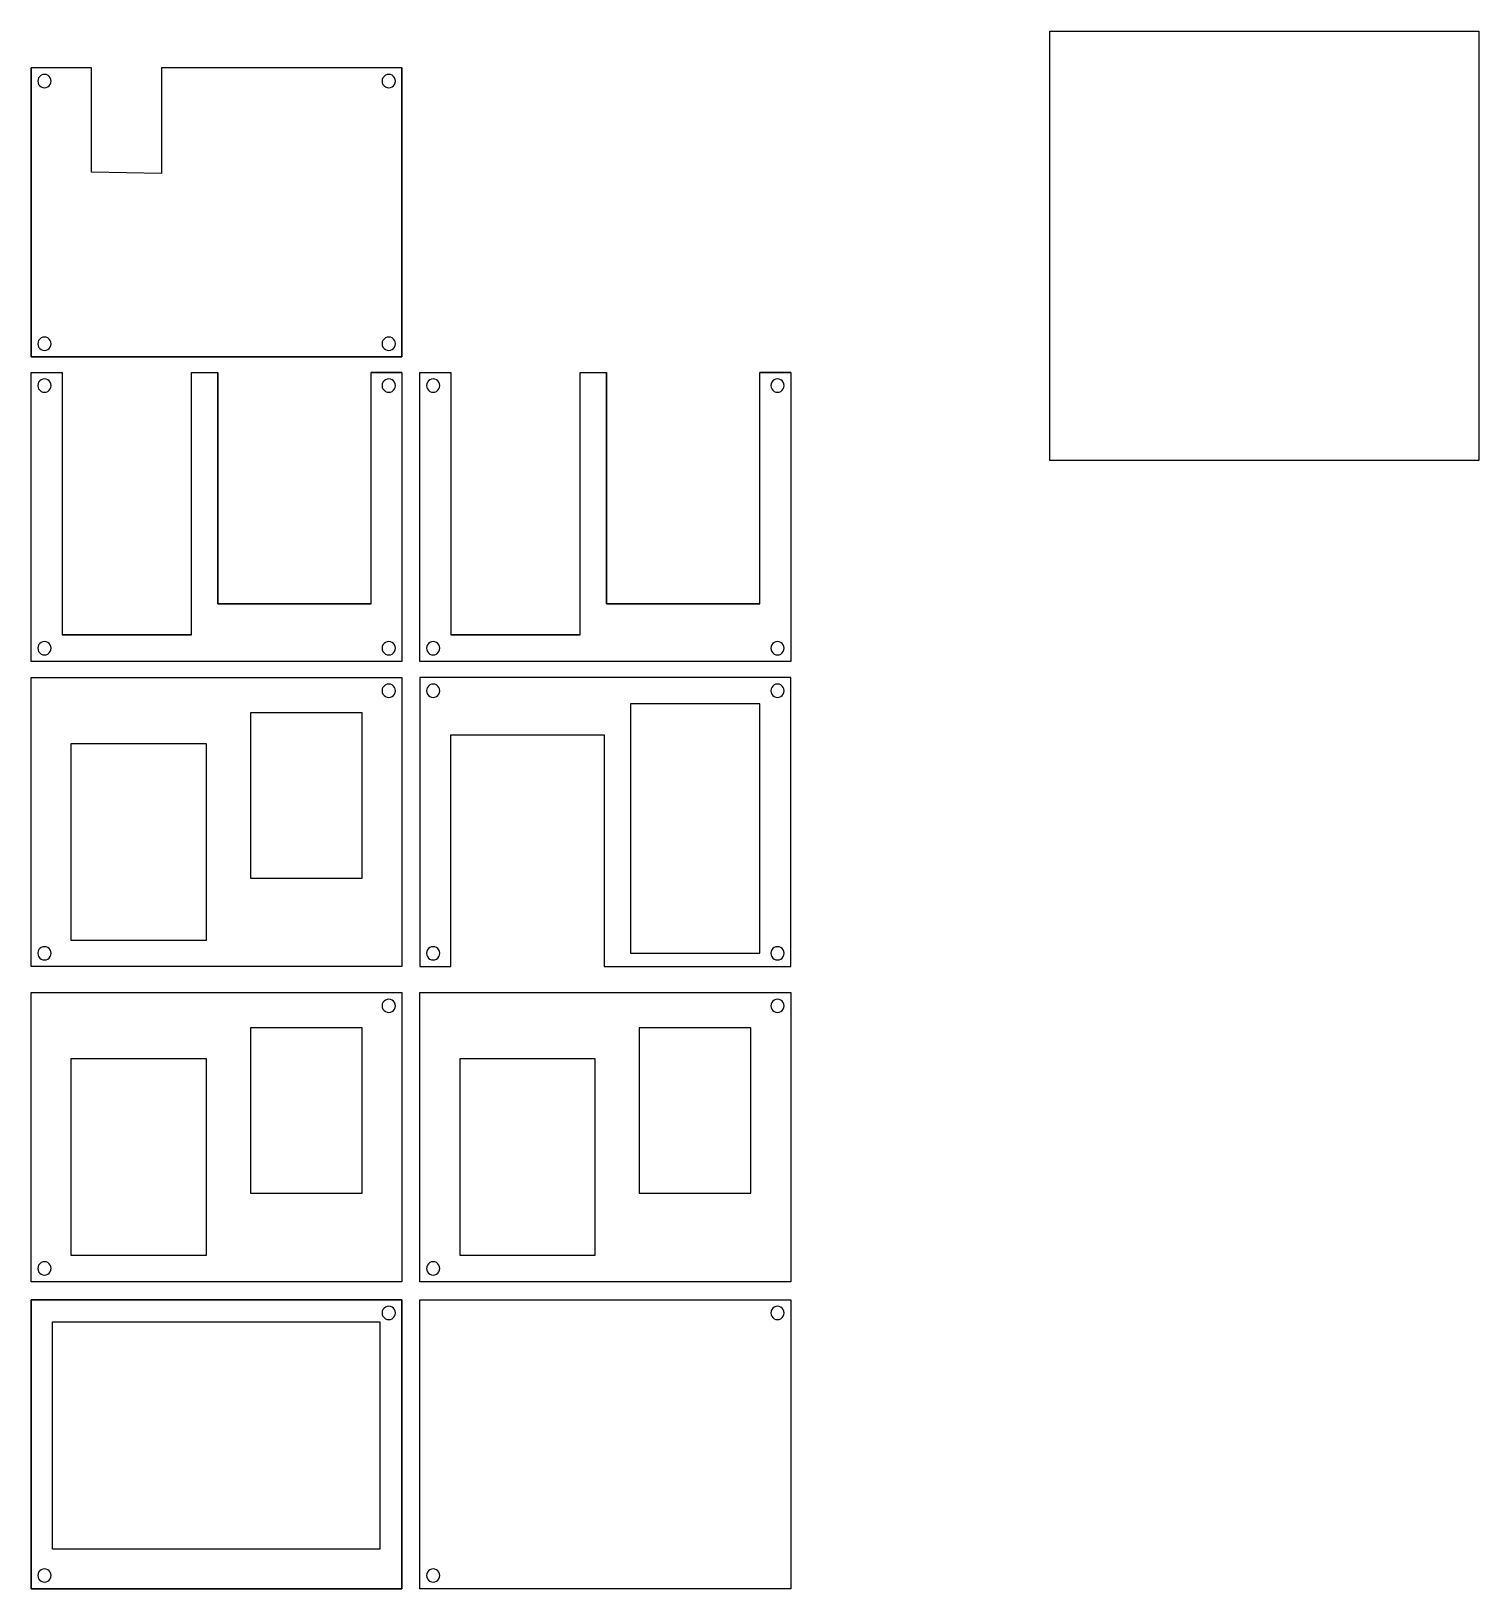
# Model space of a CAD drawing. Extents: x 24 to 351, y 65 to 417.
import ezdxf

# ---------------------------------------------------------------- set-up
doc = ezdxf.new("R2010")
doc.units = 0
doc.layers.add('Layer_1', color=7, linetype='CONTINUOUS')

msp = doc.modelspace()

# ---------------------------------------------------------------- linework, layer by layer
at = {"layer": 'Layer_1', "color": 3}
msp.add_lwpolyline([(254.46456, 417.346095), (351.453873, 417.346095), (351.453873, 320.356796), (254.46456, 320.356796), (254.46456, 417.346095), (254.46456, 417.346095), (254.46456, 417.346095)], close=True, dxfattribs=at)
at = {"layer": 'Layer_1', "color": 7}
for points in [[(31.236533, 409.068805), (24.236533, 409.068805), (24.236533, 343.738819), (108.056532, 343.738819), (108.056532, 409.068805)], [(108.056532, 343.738819), (24.236533, 343.738819), (24.236533, 409.068805)], [(37.853595, 409.068805), (24.236533, 409.068805)], [(53.736531, 385.221987), (37.853595, 385.464867), (37.853595, 409.068805)], [(53.736531, 409.068805), (53.736531, 385.221987)], [(108.056532, 409.068805), (53.736531, 409.068805)], [(108.056532, 409.068805), (108.056532, 343.738819)], [(101.056532, 287.932304), (66.436531, 287.932304), (66.436531, 340.262288)], [(108.056532, 340.262288), (101.056532, 340.262288)], [(108.056532, 340.262288), (108.056532, 274.932302)], [(112.114096, 274.932302), (112.114096, 340.262288)], [(188.934095, 287.932304), (154.314093, 287.932304), (154.314093, 340.262288)], [(195.934095, 340.262288), (188.934095, 340.262288)], [(195.934095, 340.262288), (195.934095, 274.932302)], [(60.486533, 280.93229), (31.236533, 280.93229)], [(148.364095, 280.93229), (119.114096, 280.93229)], [(112.114097, 271.344372), (112.114097, 206.014386)], [(195.934096, 206.014386), (195.934096, 271.344372), (112.114097, 271.344372), (112.114097, 206.014386)], [(119.114097, 206.014386), (119.114097, 258.344369), (153.734098, 258.344369), (153.734098, 206.014386)], [(112.114097, 206.014386), (119.114097, 206.014386)], [(153.734098, 206.014386), (195.934096, 206.014386)], [(24.236533, 65.438552), (108.056532, 65.438552)]]:
    msp.add_lwpolyline(points, dxfattribs=at)
for points in [[(28.736533, 406.068811), (28.736533, 406.068811)], [(106.556532, 406.068811), (106.556532, 406.068811)], [(28.736533, 346.738813), (28.736533, 346.738813)], [(106.556532, 346.738813), (106.556532, 346.738813)], [(31.236533, 280.93229), (60.486533, 280.93229), (60.486533, 340.262288), (66.436531, 340.262288), (66.436531, 287.932304), (101.056532, 287.932304), (101.056532, 340.262288), (108.056532, 340.262288), (108.056532, 274.932302), (24.236533, 274.932302), (24.236533, 340.262288), (31.236533, 340.262288), (31.236533, 280.93229), (31.236533, 280.93229)], [(119.114096, 280.93229), (148.364095, 280.93229), (148.364095, 340.262288), (154.314093, 340.262288), (154.314093, 287.932304), (188.934095, 287.932304), (188.934095, 340.262288), (195.934095, 340.262288), (195.934095, 274.932302), (112.114096, 274.932302), (112.114096, 340.262288), (119.114096, 340.262288), (119.114096, 280.93229), (119.114096, 280.93229)], [(28.736533, 337.262294), (28.736533, 337.262294)], [(28.736533, 337.262294), (28.736533, 337.262294)], [(106.556532, 337.262294), (106.556532, 337.262294)], [(106.556532, 337.262294), (106.556532, 337.262294)], [(116.614095, 337.262294), (116.614095, 337.262294)], [(116.614095, 337.262294), (116.614095, 337.262294)], [(194.434095, 337.262294), (194.434095, 337.262294)], [(194.434095, 337.262294), (194.434095, 337.262294)], [(28.736533, 277.932296), (28.736533, 277.932296)], [(28.736533, 277.932296), (28.736533, 277.932296)], [(106.556532, 277.932296), (106.556532, 277.932296)], [(106.556532, 277.932296), (106.556532, 277.932296)], [(116.614095, 277.932296), (116.614095, 277.932296)], [(116.614095, 277.932296), (116.614095, 277.932296)], [(194.434095, 277.932296), (194.434095, 277.932296)], [(194.434095, 277.932296), (194.434095, 277.932296)], [(108.056532, 206.014369), (24.236532, 206.014369), (24.236532, 271.34436), (108.056532, 271.34436), (108.056532, 206.014369), (108.056532, 206.014369)], [(106.556532, 268.344361), (106.556532, 268.344361), (106.556532, 268.344361)], [(113.614097, 268.344378), (113.614097, 268.344378)], [(191.434096, 268.344378), (191.434096, 268.344378), (191.434096, 268.344378)], [(188.934096, 209.01438), (188.934096, 265.344384), (159.684096, 265.344384), (159.684096, 209.01438), (188.934096, 209.01438), (188.934096, 209.01438)], [(99.056533, 263.344359), (73.806532, 263.344359), (73.806532, 226.014358), (99.056533, 226.014358), (99.056533, 263.344359), (99.056533, 263.344359)], [(63.856532, 256.344362), (33.236531, 256.344362), (33.236531, 212.014357), (63.856532, 212.014357), (63.856532, 256.344362), (63.856532, 256.344362)], [(28.736532, 209.014363), (28.736532, 209.014363), (28.736532, 209.014363)], [(113.614097, 209.01438), (113.614097, 209.01438), (113.614097, 209.01438)], [(191.434096, 209.01438), (191.434096, 209.01438)], [(108.056532, 134.828634), (24.236532, 134.828634), (24.236532, 200.158625), (108.056532, 200.158625), (108.056532, 134.828634), (108.056532, 134.828634)], [(106.556532, 197.158625), (106.556532, 197.158625), (106.556532, 197.158625)], [(195.934096, 134.828634), (112.114096, 134.828634), (112.114096, 200.158625), (195.934096, 200.158625), (195.934096, 134.828634), (195.934096, 134.828634)], [(194.434096, 197.158625), (194.434096, 197.158625), (194.434096, 197.158625)], [(99.056533, 192.158624), (73.806532, 192.158624), (73.806532, 154.828622), (99.056533, 154.828622), (99.056533, 192.158624), (99.056533, 192.158624)], [(186.934097, 192.158624), (161.684096, 192.158624), (161.684096, 154.828622), (186.934097, 154.828622), (186.934097, 192.158624), (186.934097, 192.158624)], [(63.856532, 185.158627), (33.236531, 185.158627), (33.236531, 140.828622), (63.856532, 140.828622), (63.856532, 185.158627), (63.856532, 185.158627)], [(151.734096, 185.158627), (121.114095, 185.158627), (121.114095, 140.828622), (151.734096, 140.828622), (151.734096, 185.158627), (151.734096, 185.158627)], [(28.736532, 137.828628), (28.736532, 137.828628), (28.736532, 137.828628)], [(116.614095, 137.828628), (116.614095, 137.828628), (116.614095, 137.828628)], [(108.056532, 130.768537), (108.056532, 65.438552), (24.236533, 65.438552), (24.236533, 130.768537), (108.056532, 130.768537), (108.056532, 130.768537), (24.236533, 130.768537), (24.236533, 65.438552), (108.056532, 65.438552), (108.056532, 130.768537)], [(195.934096, 65.438549), (112.114097, 65.438549), (112.114097, 130.768537), (195.934096, 130.768537), (195.934096, 65.438549), (195.934096, 65.438549)], [(106.556532, 127.768543), (106.556532, 127.768543), (106.556532, 127.768543)], [(194.434096, 127.768538), (194.434096, 127.768538)], [(29.05653, 125.768547), (103.056532, 125.768547), (103.056532, 74.438534), (29.05653, 74.438534), (29.05653, 125.768547), (29.05653, 125.768547)], [(28.736533, 68.438546), (28.736533, 68.438546)], [(28.736533, 68.438546), (28.736533, 68.438546)], [(116.614097, 68.438543), (116.614097, 68.438543)]]:
    msp.add_lwpolyline(points, close=True, dxfattribs=at)
for points in [[(26.486267, 407.368616), (26.022031, 407.100462), (25.736204, 406.604928), (25.736533, 406.068811)], [(25.736533, 406.068811), (25.736204, 405.532693), (26.022031, 405.037159), (26.486267, 404.769006)], [(27.986799, 407.368616), (27.522562, 407.636769), (26.950504, 407.636769), (26.486267, 407.368616)], [(26.486267, 404.769006), (26.950504, 404.500852), (27.522562, 404.500852), (27.986799, 404.769006)], [(28.736533, 406.068811), (28.736862, 406.604928), (28.451035, 407.100462), (27.986799, 407.368616)], [(27.986799, 404.769006), (28.451035, 405.037159), (28.736862, 405.532693), (28.736533, 406.068811)], [(104.306344, 407.368391), (103.842147, 407.100297), (103.5563, 406.604864), (103.556532, 406.068811)], [(103.556532, 406.068811), (103.5563, 405.532757), (103.842147, 405.037324), (104.306344, 404.76923)], [(105.80672, 407.368391), (105.342523, 407.636485), (104.770541, 407.636485), (104.306344, 407.368391)], [(104.306344, 404.76923), (104.770541, 404.501137), (105.342523, 404.501137), (105.80672, 404.76923)], [(106.556532, 406.068811), (106.556765, 406.604864), (106.270917, 407.100297), (105.80672, 407.368391)], [(105.80672, 404.76923), (106.270917, 405.037324), (106.556765, 405.532757), (106.556532, 406.068811)], [(26.486267, 348.038618), (26.022031, 347.770465), (25.736204, 347.274931), (25.736533, 346.738813)], [(25.736533, 346.738813), (25.736204, 346.202696), (26.022031, 345.707162), (26.486267, 345.439008)], [(27.986799, 348.038618), (27.522562, 348.306772), (26.950504, 348.306772), (26.486267, 348.038618)], [(26.486267, 345.439008), (26.950504, 345.170855), (27.522562, 345.170855), (27.986799, 345.439008)], [(28.736533, 346.738813), (28.736862, 347.274931), (28.451035, 347.770465), (27.986799, 348.038618)], [(27.986799, 345.439008), (28.451035, 345.707162), (28.736862, 346.202696), (28.736533, 346.738813)], [(104.306344, 348.038394), (103.842147, 347.7703), (103.5563, 347.274867), (103.556532, 346.738813)], [(103.556532, 346.738813), (103.5563, 346.20276), (103.842147, 345.707327), (104.306344, 345.439233)], [(105.80672, 348.038394), (105.342523, 348.306488), (104.770541, 348.306488), (104.306344, 348.038394)], [(104.306344, 345.439233), (104.770541, 345.171139), (105.342523, 345.171139), (105.80672, 345.439233)], [(106.556532, 346.738813), (106.556765, 347.274867), (106.270917, 347.7703), (105.80672, 348.038394)], [(105.80672, 345.439233), (106.270917, 345.707327), (106.556765, 346.20276), (106.556532, 346.738813)], [(26.486267, 338.562098), (26.022031, 338.293945), (25.736204, 337.798411), (25.736533, 337.262294)], [(26.486267, 338.562098), (26.022031, 338.293945), (25.736204, 337.798411), (25.736533, 337.262294)], [(27.986799, 338.562098), (27.522562, 338.830252), (26.950504, 338.830252), (26.486267, 338.562098)], [(27.986799, 338.562098), (27.522562, 338.830252), (26.950504, 338.830252), (26.486267, 338.562098)], [(28.736533, 337.262294), (28.736862, 337.798411), (28.451035, 338.293945), (27.986799, 338.562098)], [(28.736533, 337.262294), (28.736862, 337.798411), (28.451035, 338.293945), (27.986799, 338.562098)], [(104.306344, 338.561874), (103.842147, 338.29378), (103.5563, 337.798347), (103.556532, 337.262294)], [(104.306344, 338.561874), (103.842147, 338.29378), (103.5563, 337.798347), (103.556532, 337.262294)], [(105.80672, 338.561874), (105.342523, 338.829968), (104.770541, 338.829968), (104.306344, 338.561874)], [(105.80672, 338.561874), (105.342523, 338.829968), (104.770541, 338.829968), (104.306344, 338.561874)], [(106.556532, 337.262294), (106.556765, 337.798347), (106.270917, 338.29378), (105.80672, 338.561874)], [(106.556532, 337.262294), (106.556765, 337.798347), (106.270917, 338.29378), (105.80672, 338.561874)], [(114.36383, 338.562098), (113.899593, 338.293945), (113.613767, 337.798411), (113.614096, 337.262294)], [(114.36383, 338.562098), (113.899593, 338.293945), (113.613767, 337.798411), (113.614096, 337.262294)], [(115.864361, 338.562098), (115.400124, 338.830252), (114.828066, 338.830252), (114.36383, 338.562098)], [(115.864361, 338.562098), (115.400124, 338.830252), (114.828066, 338.830252), (114.36383, 338.562098)], [(116.614095, 337.262294), (116.614424, 337.798411), (116.328598, 338.293945), (115.864361, 338.562098)], [(116.614095, 337.262294), (116.614424, 337.798411), (116.328598, 338.293945), (115.864361, 338.562098)], [(192.183907, 338.561874), (191.71971, 338.29378), (191.433862, 337.798347), (191.434095, 337.262294)], [(192.183907, 338.561874), (191.71971, 338.29378), (191.433862, 337.798347), (191.434095, 337.262294)], [(193.684282, 338.561874), (193.220085, 338.829968), (192.648104, 338.829968), (192.183907, 338.561874)], [(193.684282, 338.561874), (193.220085, 338.829968), (192.648104, 338.829968), (192.183907, 338.561874)], [(194.434095, 337.262294), (194.434327, 337.798347), (194.14848, 338.29378), (193.684282, 338.561874)], [(194.434095, 337.262294), (194.434327, 337.798347), (194.14848, 338.29378), (193.684282, 338.561874)], [(25.736533, 337.262294), (25.736204, 336.726176), (26.022031, 336.230642), (26.486267, 335.962489)], [(25.736533, 337.262294), (25.736204, 336.726176), (26.022031, 336.230642), (26.486267, 335.962489)], [(26.486267, 335.962489), (26.950504, 335.694335), (27.522562, 335.694335), (27.986799, 335.962489)], [(26.486267, 335.962489), (26.950504, 335.694335), (27.522562, 335.694335), (27.986799, 335.962489)], [(27.986799, 335.962489), (28.451035, 336.230642), (28.736862, 336.726176), (28.736533, 337.262294)], [(27.986799, 335.962489), (28.451035, 336.230642), (28.736862, 336.726176), (28.736533, 337.262294)], [(103.556532, 337.262294), (103.5563, 336.72624), (103.842147, 336.230807), (104.306344, 335.962713)], [(103.556532, 337.262294), (103.5563, 336.72624), (103.842147, 336.230807), (104.306344, 335.962713)], [(104.306344, 335.962713), (104.770541, 335.694619), (105.342523, 335.694619), (105.80672, 335.962713)], [(104.306344, 335.962713), (104.770541, 335.694619), (105.342523, 335.694619), (105.80672, 335.962713)], [(105.80672, 335.962713), (106.270917, 336.230807), (106.556765, 336.72624), (106.556532, 337.262294)], [(105.80672, 335.962713), (106.270917, 336.230807), (106.556765, 336.72624), (106.556532, 337.262294)], [(113.614096, 337.262294), (113.613767, 336.726176), (113.899593, 336.230642), (114.36383, 335.962489)], [(113.614096, 337.262294), (113.613767, 336.726176), (113.899593, 336.230642), (114.36383, 335.962489)], [(114.36383, 335.962489), (114.828066, 335.694335), (115.400124, 335.694335), (115.864361, 335.962489)], [(114.36383, 335.962489), (114.828066, 335.694335), (115.400124, 335.694335), (115.864361, 335.962489)], [(115.864361, 335.962489), (116.328598, 336.230642), (116.614424, 336.726176), (116.614095, 337.262294)], [(115.864361, 335.962489), (116.328598, 336.230642), (116.614424, 336.726176), (116.614095, 337.262294)], [(191.434095, 337.262294), (191.433862, 336.72624), (191.71971, 336.230807), (192.183907, 335.962713)], [(191.434095, 337.262294), (191.433862, 336.72624), (191.71971, 336.230807), (192.183907, 335.962713)], [(192.183907, 335.962713), (192.648104, 335.694619), (193.220085, 335.694619), (193.684282, 335.962713)], [(192.183907, 335.962713), (192.648104, 335.694619), (193.220085, 335.694619), (193.684282, 335.962713)], [(193.684282, 335.962713), (194.14848, 336.230807), (194.434327, 336.72624), (194.434095, 337.262294)], [(193.684282, 335.962713), (194.14848, 336.230807), (194.434327, 336.72624), (194.434095, 337.262294)], [(26.486267, 279.232101), (26.022031, 278.963947), (25.736204, 278.468414), (25.736533, 277.932296)], [(26.486267, 279.232101), (26.022031, 278.963947), (25.736204, 278.468414), (25.736533, 277.932296)], [(27.986799, 279.232101), (27.522562, 279.500255), (26.950504, 279.500255), (26.486267, 279.232101)], [(27.986799, 279.232101), (27.522562, 279.500255), (26.950504, 279.500255), (26.486267, 279.232101)], [(28.736533, 277.932296), (28.736862, 278.468414), (28.451035, 278.963947), (27.986799, 279.232101)], [(28.736533, 277.932296), (28.736862, 278.468414), (28.451035, 278.963947), (27.986799, 279.232101)], [(104.306344, 279.231877), (103.842147, 278.963783), (103.5563, 278.46835), (103.556532, 277.932296)], [(104.306344, 279.231877), (103.842147, 278.963783), (103.5563, 278.46835), (103.556532, 277.932296)], [(105.80672, 279.231877), (105.342523, 279.49997), (104.770541, 279.49997), (104.306344, 279.231877)], [(105.80672, 279.231877), (105.342523, 279.49997), (104.770541, 279.49997), (104.306344, 279.231877)], [(106.556532, 277.932296), (106.556765, 278.46835), (106.270917, 278.963783), (105.80672, 279.231877)], [(106.556532, 277.932296), (106.556765, 278.46835), (106.270917, 278.963783), (105.80672, 279.231877)], [(114.36383, 279.232101), (113.899593, 278.963947), (113.613767, 278.468414), (113.614096, 277.932296)], [(114.36383, 279.232101), (113.899593, 278.963947), (113.613767, 278.468414), (113.614096, 277.932296)], [(115.864361, 279.232101), (115.400124, 279.500255), (114.828066, 279.500255), (114.36383, 279.232101)], [(115.864361, 279.232101), (115.400124, 279.500255), (114.828066, 279.500255), (114.36383, 279.232101)], [(116.614095, 277.932296), (116.614424, 278.468414), (116.328598, 278.963947), (115.864361, 279.232101)], [(116.614095, 277.932296), (116.614424, 278.468414), (116.328598, 278.963947), (115.864361, 279.232101)], [(192.183907, 279.231877), (191.71971, 278.963783), (191.433862, 278.46835), (191.434095, 277.932296)], [(192.183907, 279.231877), (191.71971, 278.963783), (191.433862, 278.46835), (191.434095, 277.932296)], [(193.684282, 279.231877), (193.220085, 279.49997), (192.648104, 279.49997), (192.183907, 279.231877)], [(193.684282, 279.231877), (193.220085, 279.49997), (192.648104, 279.49997), (192.183907, 279.231877)], [(194.434095, 277.932296), (194.434327, 278.46835), (194.14848, 278.963783), (193.684282, 279.231877)], [(194.434095, 277.932296), (194.434327, 278.46835), (194.14848, 278.963783), (193.684282, 279.231877)], [(25.736533, 277.932296), (25.736204, 277.396179), (26.022031, 276.900645), (26.486267, 276.632491)], [(25.736533, 277.932296), (25.736204, 277.396179), (26.022031, 276.900645), (26.486267, 276.632491)], [(26.486267, 276.632491), (26.950504, 276.364338), (27.522562, 276.364338), (27.986799, 276.632491)], [(26.486267, 276.632491), (26.950504, 276.364338), (27.522562, 276.364338), (27.986799, 276.632491)], [(27.986799, 276.632491), (28.451035, 276.900645), (28.736862, 277.396179), (28.736533, 277.932296)], [(27.986799, 276.632491), (28.451035, 276.900645), (28.736862, 277.396179), (28.736533, 277.932296)], [(103.556532, 277.932296), (103.5563, 277.396243), (103.842147, 276.90081), (104.306344, 276.632716)], [(103.556532, 277.932296), (103.5563, 277.396243), (103.842147, 276.90081), (104.306344, 276.632716)], [(104.306344, 276.632716), (104.770541, 276.364622), (105.342523, 276.364622), (105.80672, 276.632716)], [(104.306344, 276.632716), (104.770541, 276.364622), (105.342523, 276.364622), (105.80672, 276.632716)], [(105.80672, 276.632716), (106.270917, 276.90081), (106.556765, 277.396243), (106.556532, 277.932296)], [(105.80672, 276.632716), (106.270917, 276.90081), (106.556765, 277.396243), (106.556532, 277.932296)], [(113.614096, 277.932296), (113.613767, 277.396179), (113.899593, 276.900645), (114.36383, 276.632491)], [(113.614096, 277.932296), (113.613767, 277.396179), (113.899593, 276.900645), (114.36383, 276.632491)], [(114.36383, 276.632491), (114.828066, 276.364338), (115.400124, 276.364338), (115.864361, 276.632491)], [(114.36383, 276.632491), (114.828066, 276.364338), (115.400124, 276.364338), (115.864361, 276.632491)], [(115.864361, 276.632491), (116.328598, 276.900645), (116.614424, 277.396179), (116.614095, 277.932296)], [(115.864361, 276.632491), (116.328598, 276.900645), (116.614424, 277.396179), (116.614095, 277.932296)], [(191.434095, 277.932296), (191.433862, 277.396243), (191.71971, 276.90081), (192.183907, 276.632716)], [(191.434095, 277.932296), (191.433862, 277.396243), (191.71971, 276.90081), (192.183907, 276.632716)], [(192.183907, 276.632716), (192.648104, 276.364622), (193.220085, 276.364622), (193.684282, 276.632716)], [(192.183907, 276.632716), (192.648104, 276.364622), (193.220085, 276.364622), (193.684282, 276.632716)], [(193.684282, 276.632716), (194.14848, 276.90081), (194.434327, 277.396243), (194.434095, 277.932296)], [(193.684282, 276.632716), (194.14848, 276.90081), (194.434327, 277.396243), (194.434095, 277.932296)], [(104.306267, 269.644166), (103.84203, 269.376012), (103.556204, 268.880478), (103.556533, 268.344361)], [(104.306267, 269.644166), (103.84203, 269.376012), (103.556204, 268.880478), (103.556533, 268.344361)], [(103.556533, 268.344361), (103.556204, 267.808243), (103.84203, 267.312709), (104.306267, 267.044556)], [(103.556533, 268.344361), (103.556204, 267.808243), (103.84203, 267.312709), (104.306267, 267.044556)], [(105.806798, 269.644166), (105.342562, 269.912319), (104.770503, 269.912319), (104.306267, 269.644166)], [(105.806798, 269.644166), (105.342562, 269.912319), (104.770503, 269.912319), (104.306267, 269.644166)], [(106.556532, 268.344361), (106.556861, 268.880478), (106.271035, 269.376012), (105.806798, 269.644166)], [(106.556532, 268.344361), (106.556861, 268.880478), (106.271035, 269.376012), (105.806798, 269.644166)], [(105.806798, 267.044556), (106.271035, 267.312709), (106.556861, 267.808243), (106.556532, 268.344361)], [(105.806798, 267.044556), (106.271035, 267.312709), (106.556861, 267.808243), (106.556532, 268.344361)], [(114.363909, 269.643958), (113.899712, 269.375864), (113.613864, 268.880431), (113.614097, 268.344378)], [(113.614097, 268.344378), (113.613864, 267.808324), (113.899712, 267.312891), (114.363909, 267.044797)], [(115.864285, 269.643958), (115.400088, 269.912052), (114.828106, 269.912052), (114.363909, 269.643958)], [(116.614097, 268.344378), (116.614329, 268.880431), (116.328482, 269.375864), (115.864285, 269.643958)], [(115.864285, 267.044797), (116.328482, 267.312891), (116.614329, 267.808324), (116.614097, 268.344378)], [(192.18383, 269.644183), (191.719594, 269.376029), (191.433767, 268.880495), (191.434096, 268.344378)], [(192.18383, 269.644183), (191.719594, 269.376029), (191.433767, 268.880495), (191.434096, 268.344378)], [(191.434096, 268.344378), (191.433767, 267.80826), (191.719594, 267.312726), (192.18383, 267.044573)], [(191.434096, 268.344378), (191.433767, 267.80826), (191.719594, 267.312726), (192.18383, 267.044573)], [(193.684362, 269.644183), (193.220125, 269.912336), (192.648067, 269.912336), (192.18383, 269.644183)], [(193.684362, 269.644183), (193.220125, 269.912336), (192.648067, 269.912336), (192.18383, 269.644183)], [(194.434096, 268.344378), (194.434425, 268.880495), (194.148598, 269.376029), (193.684362, 269.644183)], [(194.434096, 268.344378), (194.434425, 268.880495), (194.148598, 269.376029), (193.684362, 269.644183)], [(193.684362, 267.044573), (194.148598, 267.312726), (194.434425, 267.80826), (194.434096, 268.344378)], [(193.684362, 267.044573), (194.148598, 267.312726), (194.434425, 267.80826), (194.434096, 268.344378)], [(104.306267, 267.044556), (104.770503, 266.776402), (105.342562, 266.776402), (105.806798, 267.044556)], [(104.306267, 267.044556), (104.770503, 266.776402), (105.342562, 266.776402), (105.806798, 267.044556)], [(114.363909, 267.044797), (114.828106, 266.776703), (115.400088, 266.776703), (115.864285, 267.044797)], [(192.18383, 267.044573), (192.648067, 266.776419), (193.220125, 266.776419), (193.684362, 267.044573)], [(192.18383, 267.044573), (192.648067, 266.776419), (193.220125, 266.776419), (193.684362, 267.044573)], [(26.486266, 210.314168), (26.022029, 210.046015), (25.736203, 209.550481), (25.736532, 209.014363)], [(26.486266, 210.314168), (26.022029, 210.046015), (25.736203, 209.550481), (25.736532, 209.014363)], [(25.736532, 209.014363), (25.736203, 208.478246), (26.022029, 207.982712), (26.486266, 207.714558)], [(25.736532, 209.014363), (25.736203, 208.478246), (26.022029, 207.982712), (26.486266, 207.714558)], [(27.986797, 210.314168), (27.522561, 210.582322), (26.950503, 210.582322), (26.486266, 210.314168)], [(27.986797, 210.314168), (27.522561, 210.582322), (26.950503, 210.582322), (26.486266, 210.314168)], [(26.486266, 207.714558), (26.950503, 207.446405), (27.522561, 207.446405), (27.986797, 207.714558)], [(26.486266, 207.714558), (26.950503, 207.446405), (27.522561, 207.446405), (27.986797, 207.714558)], [(28.736532, 209.014363), (28.73686, 209.550481), (28.451034, 210.046015), (27.986797, 210.314168)], [(28.736532, 209.014363), (28.73686, 209.550481), (28.451034, 210.046015), (27.986797, 210.314168)], [(27.986797, 207.714558), (28.451034, 207.982712), (28.73686, 208.478246), (28.736532, 209.014363)], [(27.986797, 207.714558), (28.451034, 207.982712), (28.73686, 208.478246), (28.736532, 209.014363)], [(114.363909, 210.313961), (113.899712, 210.045867), (113.613864, 209.550434), (113.614097, 209.01438)], [(114.363909, 210.313961), (113.899712, 210.045867), (113.613864, 209.550434), (113.614097, 209.01438)], [(113.614097, 209.01438), (113.613864, 208.478327), (113.899712, 207.982894), (114.363909, 207.7148)], [(113.614097, 209.01438), (113.613864, 208.478327), (113.899712, 207.982894), (114.363909, 207.7148)], [(115.864285, 210.313961), (115.400088, 210.582054), (114.828106, 210.582054), (114.363909, 210.313961)], [(115.864285, 210.313961), (115.400088, 210.582054), (114.828106, 210.582054), (114.363909, 210.313961)], [(114.363909, 207.7148), (114.828106, 207.446706), (115.400088, 207.446706), (115.864285, 207.7148)], [(114.363909, 207.7148), (114.828106, 207.446706), (115.400088, 207.446706), (115.864285, 207.7148)], [(116.614097, 209.01438), (116.614329, 209.550434), (116.328482, 210.045867), (115.864285, 210.313961)], [(116.614097, 209.01438), (116.614329, 209.550434), (116.328482, 210.045867), (115.864285, 210.313961)], [(115.864285, 207.7148), (116.328482, 207.982894), (116.614329, 208.478327), (116.614097, 209.01438)], [(115.864285, 207.7148), (116.328482, 207.982894), (116.614329, 208.478327), (116.614097, 209.01438)], [(192.18383, 210.314185), (191.719594, 210.046031), (191.433767, 209.550498), (191.434096, 209.01438)], [(191.434096, 209.01438), (191.433767, 208.478263), (191.719594, 207.982729), (192.18383, 207.714575)], [(193.684362, 210.314185), (193.220125, 210.582339), (192.648067, 210.582339), (192.18383, 210.314185)], [(192.18383, 207.714575), (192.648067, 207.446422), (193.220125, 207.446422), (193.684362, 207.714575)], [(194.434096, 209.01438), (194.434425, 209.550498), (194.148598, 210.046031), (193.684362, 210.314185)], [(193.684362, 207.714575), (194.148598, 207.982729), (194.434425, 208.478263), (194.434096, 209.01438)], [(104.306267, 198.45843), (103.84203, 198.190277), (103.556204, 197.694743), (103.556533, 197.158625)], [(104.306267, 198.45843), (103.84203, 198.190277), (103.556204, 197.694743), (103.556533, 197.158625)], [(103.556533, 197.158625), (103.556204, 196.622508), (103.84203, 196.126974), (104.306267, 195.85882)], [(103.556533, 197.158625), (103.556204, 196.622508), (103.84203, 196.126974), (104.306267, 195.85882)], [(105.806798, 198.45843), (105.342562, 198.726584), (104.770503, 198.726584), (104.306267, 198.45843)], [(105.806798, 198.45843), (105.342562, 198.726584), (104.770503, 198.726584), (104.306267, 198.45843)], [(106.556532, 197.158625), (106.556861, 197.694743), (106.271035, 198.190277), (105.806798, 198.45843)], [(106.556532, 197.158625), (106.556861, 197.694743), (106.271035, 198.190277), (105.806798, 198.45843)], [(105.806798, 195.85882), (106.271035, 196.126974), (106.556861, 196.622508), (106.556532, 197.158625)], [(105.806798, 195.85882), (106.271035, 196.126974), (106.556861, 196.622508), (106.556532, 197.158625)], [(192.18383, 198.45843), (191.719594, 198.190277), (191.433767, 197.694743), (191.434096, 197.158625)], [(192.18383, 198.45843), (191.719594, 198.190277), (191.433767, 197.694743), (191.434096, 197.158625)], [(191.434096, 197.158625), (191.433767, 196.622508), (191.719594, 196.126974), (192.18383, 195.85882)], [(191.434096, 197.158625), (191.433767, 196.622508), (191.719594, 196.126974), (192.18383, 195.85882)], [(193.684362, 198.45843), (193.220125, 198.726584), (192.648067, 198.726584), (192.18383, 198.45843)], [(193.684362, 198.45843), (193.220125, 198.726584), (192.648067, 198.726584), (192.18383, 198.45843)], [(194.434096, 197.158625), (194.434425, 197.694743), (194.148598, 198.190277), (193.684362, 198.45843)], [(194.434096, 197.158625), (194.434425, 197.694743), (194.148598, 198.190277), (193.684362, 198.45843)], [(193.684362, 195.85882), (194.148598, 196.126974), (194.434425, 196.622508), (194.434096, 197.158625)], [(193.684362, 195.85882), (194.148598, 196.126974), (194.434425, 196.622508), (194.434096, 197.158625)], [(104.306267, 195.85882), (104.770503, 195.590667), (105.342562, 195.590667), (105.806798, 195.85882)], [(104.306267, 195.85882), (104.770503, 195.590667), (105.342562, 195.590667), (105.806798, 195.85882)], [(192.18383, 195.85882), (192.648067, 195.590667), (193.220125, 195.590667), (193.684362, 195.85882)], [(192.18383, 195.85882), (192.648067, 195.590667), (193.220125, 195.590667), (193.684362, 195.85882)], [(26.486266, 139.128433), (26.022029, 138.860279), (25.736203, 138.364746), (25.736532, 137.828628)], [(26.486266, 139.128433), (26.022029, 138.860279), (25.736203, 138.364746), (25.736532, 137.828628)], [(25.736532, 137.828628), (25.736203, 137.292511), (26.022029, 136.796977), (26.486266, 136.528823)], [(25.736532, 137.828628), (25.736203, 137.292511), (26.022029, 136.796977), (26.486266, 136.528823)], [(27.986797, 139.128433), (27.522561, 139.396587), (26.950503, 139.396587), (26.486266, 139.128433)], [(27.986797, 139.128433), (27.522561, 139.396587), (26.950503, 139.396587), (26.486266, 139.128433)], [(28.736532, 137.828628), (28.73686, 138.364746), (28.451034, 138.860279), (27.986797, 139.128433)], [(28.736532, 137.828628), (28.73686, 138.364746), (28.451034, 138.860279), (27.986797, 139.128433)], [(27.986797, 136.528823), (28.451034, 136.796977), (28.73686, 137.292511), (28.736532, 137.828628)], [(27.986797, 136.528823), (28.451034, 136.796977), (28.73686, 137.292511), (28.736532, 137.828628)], [(114.36383, 139.128433), (113.899593, 138.860279), (113.613767, 138.364746), (113.614096, 137.828628)], [(114.36383, 139.128433), (113.899593, 138.860279), (113.613767, 138.364746), (113.614096, 137.828628)], [(113.614096, 137.828628), (113.613767, 137.292511), (113.899593, 136.796977), (114.36383, 136.528823)], [(113.614096, 137.828628), (113.613767, 137.292511), (113.899593, 136.796977), (114.36383, 136.528823)], [(115.864361, 139.128433), (115.400124, 139.396587), (114.828066, 139.396587), (114.36383, 139.128433)], [(115.864361, 139.128433), (115.400124, 139.396587), (114.828066, 139.396587), (114.36383, 139.128433)], [(116.614095, 137.828628), (116.614424, 138.364746), (116.328598, 138.860279), (115.864361, 139.128433)], [(116.614095, 137.828628), (116.614424, 138.364746), (116.328598, 138.860279), (115.864361, 139.128433)], [(115.864361, 136.528823), (116.328598, 136.796977), (116.614424, 137.292511), (116.614095, 137.828628)], [(115.864361, 136.528823), (116.328598, 136.796977), (116.614424, 137.292511), (116.614095, 137.828628)], [(26.486266, 136.528823), (26.950503, 136.260669), (27.522561, 136.260669), (27.986797, 136.528823)], [(26.486266, 136.528823), (26.950503, 136.260669), (27.522561, 136.260669), (27.986797, 136.528823)], [(114.36383, 136.528823), (114.828066, 136.260669), (115.400124, 136.260669), (115.864361, 136.528823)], [(114.36383, 136.528823), (114.828066, 136.260669), (115.400124, 136.260669), (115.864361, 136.528823)], [(104.306344, 129.068123), (103.842147, 128.80003), (103.5563, 128.304596), (103.556532, 127.768543)], [(104.306344, 129.068123), (103.842147, 128.80003), (103.5563, 128.304596), (103.556532, 127.768543)], [(103.556532, 127.768543), (103.5563, 127.23249), (103.842147, 126.737056), (104.306344, 126.468963)], [(103.556532, 127.768543), (103.5563, 127.23249), (103.842147, 126.737056), (104.306344, 126.468963)], [(105.80672, 129.068123), (105.342523, 129.336217), (104.770541, 129.336217), (104.306344, 129.068123)], [(105.80672, 129.068123), (105.342523, 129.336217), (104.770541, 129.336217), (104.306344, 129.068123)], [(106.556532, 127.768543), (106.556765, 128.304596), (106.270917, 128.80003), (105.80672, 129.068123)], [(106.556532, 127.768543), (106.556765, 128.304596), (106.270917, 128.80003), (105.80672, 129.068123)], [(105.80672, 126.468963), (106.270917, 126.737056), (106.556765, 127.23249), (106.556532, 127.768543)], [(105.80672, 126.468963), (106.270917, 126.737056), (106.556765, 127.23249), (106.556532, 127.768543)], [(192.18383, 129.068343), (191.719594, 128.800189), (191.433767, 128.304655), (191.434096, 127.768538)], [(191.434096, 127.768538), (191.433767, 127.23242), (191.719594, 126.736886), (192.18383, 126.468733)], [(193.684362, 129.068343), (193.220125, 129.336496), (192.648067, 129.336496), (192.18383, 129.068343)], [(194.434096, 127.768538), (194.434425, 128.304655), (194.148598, 128.800189), (193.684362, 129.068343)], [(193.684362, 126.468733), (194.148598, 126.736886), (194.434425, 127.23242), (194.434096, 127.768538)], [(104.306344, 126.468963), (104.770541, 126.200869), (105.342523, 126.200869), (105.80672, 126.468963)], [(104.306344, 126.468963), (104.770541, 126.200869), (105.342523, 126.200869), (105.80672, 126.468963)], [(192.18383, 126.468733), (192.648067, 126.200579), (193.220125, 126.200579), (193.684362, 126.468733)], [(26.486267, 69.738351), (26.022031, 69.470197), (25.736204, 68.974663), (25.736533, 68.438546)], [(26.486267, 69.738351), (26.022031, 69.470197), (25.736204, 68.974663), (25.736533, 68.438546)], [(25.736533, 68.438546), (25.736204, 67.902428), (26.022031, 67.406894), (26.486267, 67.138741)], [(25.736533, 68.438546), (25.736204, 67.902428), (26.022031, 67.406894), (26.486267, 67.138741)], [(27.986799, 69.738351), (27.522562, 70.006504), (26.950504, 70.006504), (26.486267, 69.738351)], [(27.986799, 69.738351), (27.522562, 70.006504), (26.950504, 70.006504), (26.486267, 69.738351)], [(26.486267, 67.138741), (26.950504, 66.870587), (27.522562, 66.870587), (27.986799, 67.138741)], [(26.486267, 67.138741), (26.950504, 66.870587), (27.522562, 66.870587), (27.986799, 67.138741)], [(28.736533, 68.438546), (28.736862, 68.974663), (28.451035, 69.470197), (27.986799, 69.738351)], [(28.736533, 68.438546), (28.736862, 68.974663), (28.451035, 69.470197), (27.986799, 69.738351)], [(27.986799, 67.138741), (28.451035, 67.406894), (28.736862, 67.902428), (28.736533, 68.438546)], [(27.986799, 67.138741), (28.451035, 67.406894), (28.736862, 67.902428), (28.736533, 68.438546)], [(114.363909, 69.738123), (113.899712, 69.47003), (113.613864, 68.974596), (113.614097, 68.438543)], [(113.614097, 68.438543), (113.613864, 67.90249), (113.899712, 67.407057), (114.363909, 67.138963)], [(115.864285, 69.738123), (115.400088, 70.006217), (114.828106, 70.006217), (114.363909, 69.738123)], [(114.363909, 67.138963), (114.828106, 66.870869), (115.400088, 66.870869), (115.864285, 67.138963)], [(116.614097, 68.438543), (116.614329, 68.974596), (116.328482, 69.47003), (115.864285, 69.738123)], [(115.864285, 67.138963), (116.328482, 67.407057), (116.614329, 67.90249), (116.614097, 68.438543)]]:
    msp.add_open_spline(points, degree=3, dxfattribs=at)

doc.saveas('drawing.dxf')
